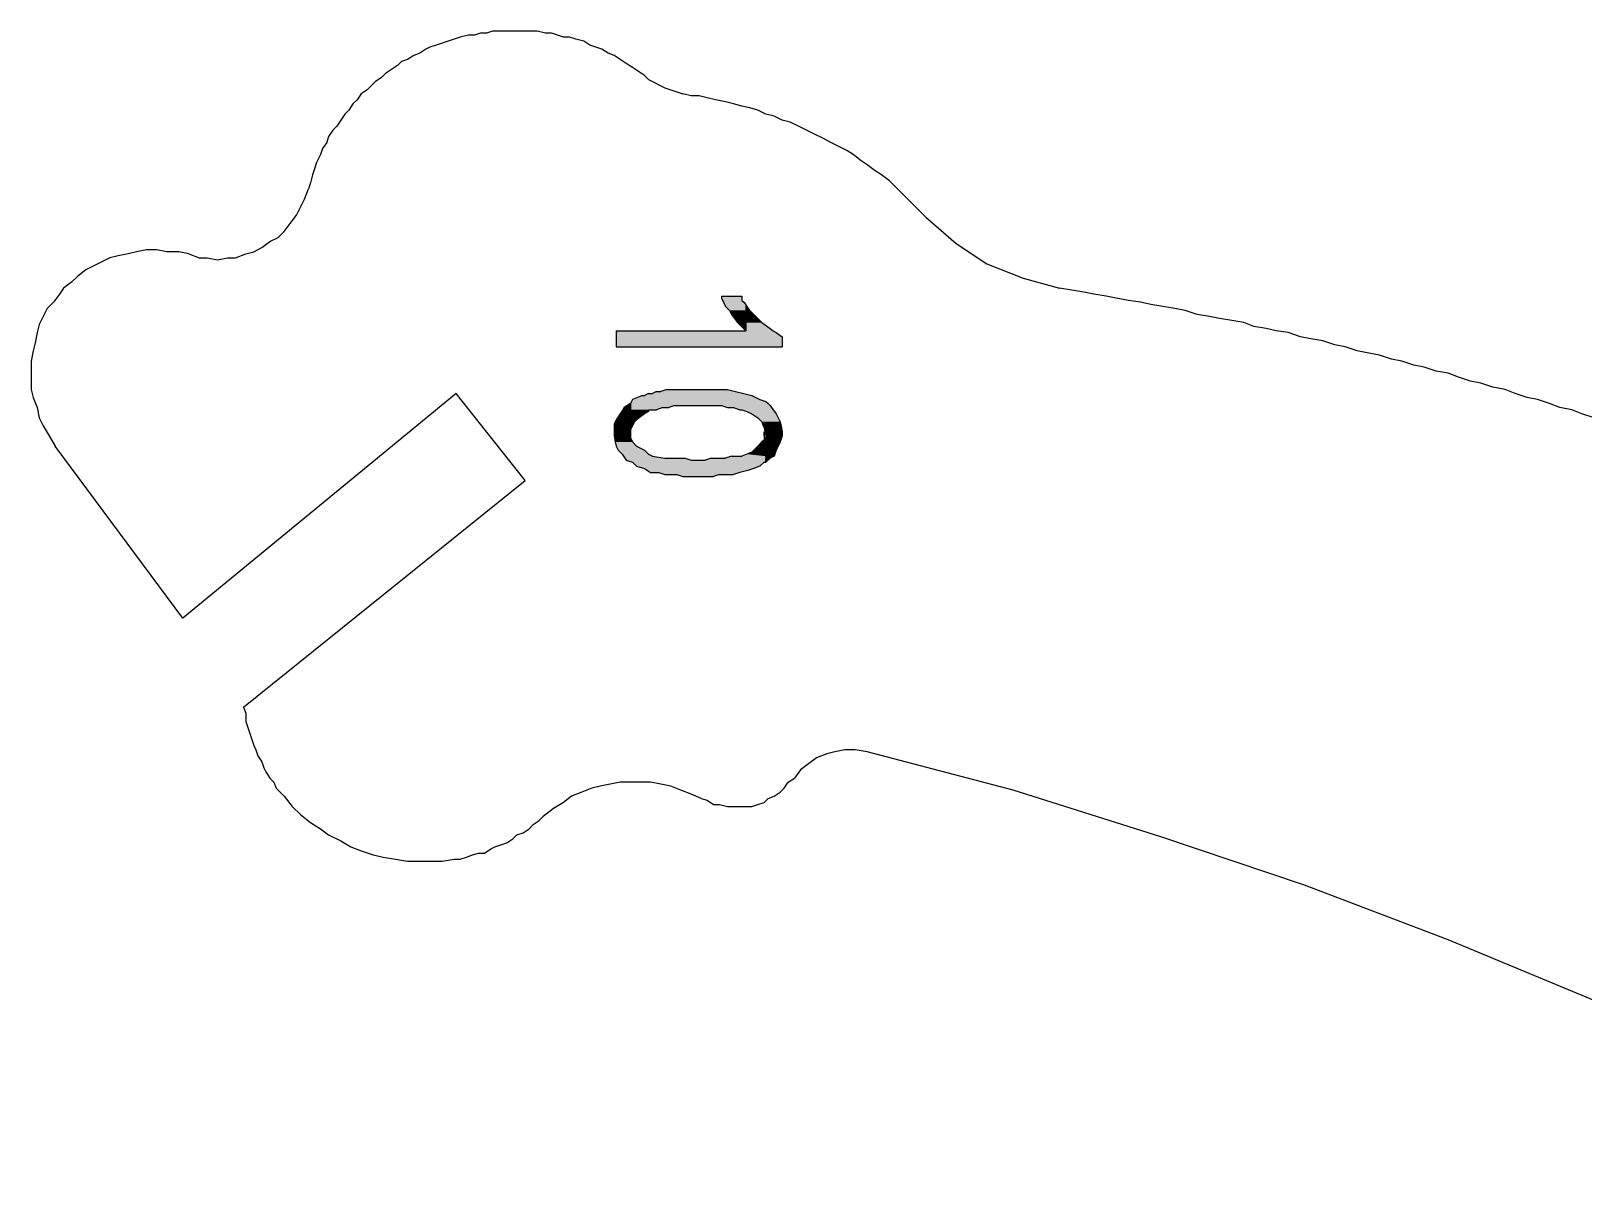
# Model space of a CAD drawing. Extents: x -1063 to 1100, y -467 to 441.
# Drawn here: x -996.5 to -868.7, y -211.7 to -116.7 of the extents above; entities that cross this region are included whole.
import ezdxf

# ---------------------------------------------------------------- set-up
doc = ezdxf.new("R2010")
doc.units = 0
doc.layers.add('H', color=7, linetype='CONTINUOUS')
doc.layers.add('P', color=250, linetype='CONTINUOUS')

# ---------------------------------------------------------------- blocks, each defined once
blk = doc.blocks.new('*U272')
at = {"layer": 'H', "color": 0, "linetype": 'CONTINUOUS'}
for p, q in [((-939.68, -138.57), (-938.02, -138.57)), ((-939.68, -138.57), (-939.68, -138.74)), ((-939.68, -138.74), (-939.6, -138.91)), ((-939.6, -138.91), (-939.52, -139.07)), ((-939.52, -139.07), (-939.43, -139.24)), ((-939.43, -139.24), (-939.35, -139.41)), ((-938.02, -138.57), (-938.02, -138.74)), ((-938.02, -138.74), (-938.02, -138.91)), ((-938.02, -138.91), (-937.85, -139.07)), ((-937.85, -139.07), (-937.68, -139.24)), ((-937.68, -139.24), (-937.68, -139.41)), ((-939.35, -139.41), (-939.02, -139.74)), ((-939.02, -139.74), (-938.85, -140.07)), ((-938.85, -140.07), (-938.35, -140.74)), ((-937.68, -139.41), (-937.68, -139.74)), ((-937.68, -139.74), (-937.68, -140.07)), ((-937.68, -140.07), (-937.68, -140.74)), ((-937.68, -141.41), (-938.35, -140.74)), ((-937.68, -140.74), (-937.68, -141.41))]:
    blk.add_line(p, q, dxfattribs=at)
for points in [[(-939.68, -138.57), (-939.68, -138.57), (-938.02, -138.57)], [(-939.68, -138.57), (-939.68, -138.74), (-938.02, -138.74)], [(-939.68, -138.74), (-939.6, -138.91), (-938.02, -138.91)], [(-939.6, -138.91), (-939.52, -139.07), (-937.85, -139.07)], [(-939.52, -139.07), (-939.43, -139.24), (-937.68, -139.24)], [(-939.43, -139.24), (-939.35, -139.41), (-937.68, -139.41)], [(-939.35, -139.41), (-939.02, -139.74), (-937.68, -139.74)], [(-939.02, -139.74), (-938.85, -140.07), (-937.68, -140.07)], [(-938.85, -140.07), (-938.35, -140.74), (-937.68, -140.74)]]:
    blk.add_solid(points, dxfattribs=at)
at = {"layer": 'H', "color": 0, "linetype": 'CONTINUOUS', "extrusion": (0, 0, -1)}
for points in [[(939.68, -138.57), (938.02, -138.57), (938.02, -138.74)], [(939.68, -138.74), (938.02, -138.74), (938.02, -138.91)], [(939.6, -138.91), (938.02, -138.91), (937.85, -139.07)], [(939.52, -139.07), (937.85, -139.07), (937.68, -139.24)], [(939.43, -139.24), (937.68, -139.24), (937.68, -139.41)], [(939.35, -139.41), (937.68, -139.41), (937.68, -139.74)], [(939.02, -139.74), (937.68, -139.74), (937.68, -140.07)], [(938.85, -140.07), (937.68, -140.07), (937.68, -140.74)], [(938.35, -140.74), (937.68, -140.74), (937.68, -141.41)]]:
    blk.add_solid(points, dxfattribs=at)
blk = doc.blocks.new('*U273')
at = {"layer": 'H', "color": 0, "linetype": 'CONTINUOUS'}
for p, q in [((-937.68, -139.24), (-937.68, -139.74)), ((-937.35, -139.74), (-937.68, -139.24)), ((-937.68, -139.74), (-937.68, -140.07)), ((-937.68, -140.07), (-937.68, -140.74)), ((-937.35, -139.74), (-937.02, -140.07)), ((-937.02, -140.07), (-936.35, -140.74)), ((-948.35, -141.41), (-937.68, -141.41)), ((-948.35, -141.41), (-948.35, -141.57)), ((-948.35, -141.57), (-948.35, -141.91)), ((-937.68, -140.74), (-937.68, -141.24)), ((-937.68, -141.24), (-937.68, -141.41)), ((-936.35, -140.74), (-935.68, -141.24)), ((-935.68, -141.24), (-935.43, -141.41)), ((-935.43, -141.41), (-935.18, -141.57)), ((-935.18, -141.57), (-934.68, -141.91)), ((-948.35, -141.91), (-948.35, -142.74)), ((-948.35, -142.74), (-934.68, -142.74)), ((-934.68, -141.91), (-934.68, -142.74))]:
    blk.add_line(p, q, dxfattribs=at)
for points in [[(-937.68, -139.24), (-937.68, -139.74), (-937.35, -139.74)], [(-937.68, -139.74), (-937.68, -140.07), (-937.02, -140.07)], [(-937.68, -140.07), (-937.68, -140.74), (-936.35, -140.74)], [(-948.35, -141.41), (-948.35, -141.41), (-937.68, -141.41)], [(-948.35, -141.41), (-948.35, -141.57), (-935.18, -141.57)], [(-948.35, -141.57), (-948.35, -141.91), (-934.68, -141.91)], [(-937.68, -140.74), (-937.68, -141.24), (-935.68, -141.24)], [(-937.68, -141.24), (-937.68, -141.41), (-935.43, -141.41)], [(-948.35, -141.91), (-948.35, -142.74), (-934.68, -142.74)], [(-948.35, -142.74), (-948.35, -142.74), (-934.68, -142.74)]]:
    blk.add_solid(points, dxfattribs=at)
at = {"layer": 'H', "color": 0, "linetype": 'CONTINUOUS', "extrusion": (0, 0, -1)}
for points in [[(937.68, -139.74), (937.35, -139.74), (937.02, -140.07)], [(937.68, -140.07), (937.02, -140.07), (936.35, -140.74)], [(948.35, -141.41), (935.43, -141.41), (935.18, -141.57)], [(948.35, -141.57), (935.18, -141.57), (934.68, -141.91)], [(937.68, -140.74), (936.35, -140.74), (935.68, -141.24)], [(937.68, -141.24), (935.68, -141.24), (935.43, -141.41)], [(948.35, -141.91), (934.68, -141.91), (934.68, -142.74)]]:
    blk.add_solid(points, dxfattribs=at)
blk = doc.blocks.new('*U274')
at = {"layer": 'H', "color": 0, "linetype": 'CONTINUOUS'}
for p, q in [((-948.02, -148.24), (-948.13, -148.41)), ((-947.8, -147.91), (-948.02, -148.24)), ((-947.68, -147.74), (-947.8, -147.91)), ((-947.18, -147.41), (-947.68, -147.74)), ((-947.18, -147.74), (-947.18, -147.41)), ((-947.18, -147.74), (-947.18, -147.91)), ((-947.18, -147.91), (-947.18, -148.24)), ((-947.18, -148.24), (-947.18, -148.41)), ((-948.35, -148.74), (-948.52, -149.07)), ((-948.52, -149.07), (-948.52, -149.57)), ((-948.13, -148.41), (-948.35, -148.74)), ((-947.18, -148.41), (-947.18, -148.74)), ((-947.18, -148.74), (-947.18, -149.07)), ((-947.18, -149.07), (-947.18, -149.57)), ((-948.52, -149.57), (-948.52, -149.74)), ((-948.52, -149.74), (-948.52, -150.07)), ((-948.52, -150.07), (-948.48, -150.24)), ((-948.48, -150.24), (-948.45, -150.41)), ((-948.45, -150.41), (-948.42, -150.57)), ((-948.42, -150.57), (-948.35, -150.91)), ((-947.18, -149.57), (-947.18, -149.74)), ((-947.18, -149.74), (-947.18, -150.07)), ((-947.18, -150.07), (-947.18, -150.24)), ((-947.18, -150.24), (-947.1, -150.41)), ((-947.1, -150.41), (-947.02, -150.57)), ((-947.02, -150.57), (-946.68, -150.91)), ((-936.35, -150.57), (-936.68, -150.91)), ((-936.18, -150.41), (-936.35, -150.57)), ((-936.18, -149.74), (-936.18, -150.07)), ((-936.16, -150.07), (-936.18, -149.74)), ((-936.18, -150.07), (-936.18, -150.24)), ((-936.18, -150.24), (-936.18, -150.41)), ((-936.16, -150.07), (-936.15, -150.24)), ((-936.15, -150.24), (-936.14, -150.41)), ((-936.14, -150.41), (-936.13, -150.57)), ((-936.13, -150.57), (-936.11, -150.91)), ((-948.35, -150.91), (-948.18, -151.24)), ((-948.18, -151.24), (-948.02, -151.41)), ((-948.02, -151.41), (-947.85, -151.57)), ((-947.85, -151.57), (-947.74, -151.74)), ((-947.74, -151.74), (-947.63, -151.91)), ((-947.63, -151.91), (-947.52, -152.07)), ((-947.52, -152.07), (-947.02, -152.24)), ((-946.68, -150.91), (-946.02, -151.24)), ((-946.02, -151.24), (-945.85, -151.41)), ((-945.85, -151.41), (-945.68, -151.57)), ((-945.68, -151.57), (-945.35, -151.74)), ((-945.35, -151.74), (-944.35, -151.91)), ((-944.35, -151.91), (-943.52, -151.91)), ((-943.52, -151.91), (-942.68, -151.91)), ((-942.68, -151.91), (-942.18, -152.07)), ((-942.18, -152.07), (-941.68, -152.07)), ((-941.68, -152.07), (-941.02, -152.07)), ((-940.52, -151.91), (-941.02, -152.07)), ((-940.52, -151.91), (-940.02, -151.91)), ((-940.02, -151.91), (-939.35, -151.91)), ((-938.85, -151.74), (-939.35, -151.91)), ((-938.85, -151.74), (-938.52, -151.74)), ((-938.52, -151.74), (-938.18, -151.74)), ((-938.18, -151.74), (-938.02, -151.74)), ((-937.6, -151.57), (-938.02, -151.74)), ((-937.18, -151.41), (-937.6, -151.57)), ((-937.02, -151.24), (-937.18, -151.41)), ((-936.68, -150.91), (-937.02, -151.24)), ((-936.11, -150.91), (-936.08, -151.24)), ((-936.08, -151.24), (-936.07, -151.41)), ((-936.07, -151.41), (-936.06, -151.57)), ((-936.06, -151.57), (-936.05, -151.74)), ((-936.05, -151.74), (-936.04, -151.91)), ((-936.04, -151.91), (-936.03, -152.07)), ((-936.03, -152.07), (-936.02, -152.24)), ((-947.02, -152.24), (-946.68, -152.57)), ((-946.68, -152.57), (-946.02, -152.74)), ((-946.02, -152.74), (-945.77, -152.91)), ((-945.77, -152.91), (-945.52, -153.07)), ((-945.52, -153.07), (-944.85, -153.07)), ((-944.85, -153.07), (-944.35, -153.24)), ((-944.35, -153.24), (-943.85, -153.24)), ((-943.85, -153.24), (-943.35, -153.24)), ((-943.35, -153.24), (-942.85, -153.41)), ((-939.85, -153.24), (-940.35, -153.41)), ((-939.85, -153.24), (-939.18, -153.24)), ((-939.18, -153.24), (-938.68, -153.24)), ((-938.18, -153.07), (-938.68, -153.24)), ((-937.52, -152.91), (-938.18, -153.07)), ((-937.02, -152.74), (-937.52, -152.91)), ((-936.52, -152.57), (-937.02, -152.74)), ((-936.18, -152.24), (-936.52, -152.57)), ((-936.18, -152.24), (-936.02, -152.24)), ((-942.85, -153.41), (-942.18, -153.41)), ((-942.18, -153.41), (-941.68, -153.41)), ((-941.68, -153.41), (-941.02, -153.41)), ((-941.02, -153.41), (-940.35, -153.41))]:
    blk.add_line(p, q, dxfattribs=at)
for points in [[(-948.02, -148.24), (-948.13, -148.41), (-947.18, -148.41)], [(-947.8, -147.91), (-948.02, -148.24), (-947.18, -148.24)], [(-947.68, -147.74), (-947.8, -147.91), (-947.18, -147.91)], [(-947.18, -147.41), (-947.68, -147.74), (-947.18, -147.74)], [(-948.35, -148.74), (-948.52, -149.07), (-947.18, -149.07)], [(-948.52, -149.07), (-948.52, -149.57), (-947.18, -149.57)], [(-948.13, -148.41), (-948.35, -148.74), (-947.18, -148.74)], [(-948.52, -149.57), (-948.52, -149.74), (-947.18, -149.74)], [(-948.52, -149.74), (-948.52, -150.07), (-947.18, -150.07)], [(-948.52, -150.07), (-948.48, -150.24), (-947.18, -150.24)], [(-948.48, -150.24), (-948.45, -150.41), (-947.1, -150.41)], [(-948.45, -150.41), (-948.42, -150.57), (-947.02, -150.57)], [(-948.42, -150.57), (-948.35, -150.91), (-946.68, -150.91)], [(-936.35, -150.57), (-936.68, -150.91), (-936.11, -150.91)], [(-936.18, -150.41), (-936.35, -150.57), (-936.13, -150.57)], [(-936.18, -149.74), (-936.18, -150.07), (-936.16, -150.07)], [(-936.18, -150.07), (-936.18, -150.24), (-936.15, -150.24)], [(-936.18, -150.24), (-936.18, -150.41), (-936.14, -150.41)], [(-948.35, -150.91), (-948.18, -151.24), (-946.02, -151.24)], [(-948.18, -151.24), (-948.02, -151.41), (-945.85, -151.41)], [(-948.02, -151.41), (-947.85, -151.57), (-945.68, -151.57)], [(-947.85, -151.57), (-947.74, -151.74), (-945.35, -151.74)], [(-947.74, -151.74), (-947.63, -151.91), (-944.35, -151.91)], [(-947.63, -151.91), (-947.52, -152.07), (-942.18, -152.07)], [(-947.52, -152.07), (-947.02, -152.24), (-936.02, -152.24)], [(-944.35, -151.91), (-944.35, -151.91), (-943.52, -151.91)], [(-943.52, -151.91), (-943.52, -151.91), (-942.68, -151.91)], [(-942.18, -152.07), (-942.18, -152.07), (-941.68, -152.07)], [(-941.68, -152.07), (-941.68, -152.07), (-941.02, -152.07)], [(-940.52, -151.91), (-941.02, -152.07), (-936.03, -152.07)], [(-940.52, -151.91), (-940.52, -151.91), (-940.02, -151.91)], [(-940.02, -151.91), (-940.02, -151.91), (-939.35, -151.91)], [(-938.85, -151.74), (-939.35, -151.91), (-936.04, -151.91)], [(-938.85, -151.74), (-938.85, -151.74), (-938.52, -151.74)], [(-938.52, -151.74), (-938.52, -151.74), (-938.18, -151.74)], [(-938.18, -151.74), (-938.18, -151.74), (-938.02, -151.74)], [(-937.6, -151.57), (-938.02, -151.74), (-936.05, -151.74)], [(-937.18, -151.41), (-937.6, -151.57), (-936.06, -151.57)], [(-937.02, -151.24), (-937.18, -151.41), (-936.07, -151.41)], [(-936.68, -150.91), (-937.02, -151.24), (-936.08, -151.24)], [(-947.02, -152.24), (-946.68, -152.57), (-936.52, -152.57)], [(-946.68, -152.57), (-946.02, -152.74), (-937.02, -152.74)], [(-946.02, -152.74), (-945.77, -152.91), (-937.52, -152.91)], [(-945.77, -152.91), (-945.52, -153.07), (-938.18, -153.07)], [(-945.52, -153.07), (-945.52, -153.07), (-944.85, -153.07)], [(-944.85, -153.07), (-944.35, -153.24), (-938.68, -153.24)], [(-944.35, -153.24), (-944.35, -153.24), (-943.85, -153.24)], [(-943.85, -153.24), (-943.85, -153.24), (-943.35, -153.24)], [(-943.35, -153.24), (-942.85, -153.41), (-940.35, -153.41)], [(-939.85, -153.24), (-939.85, -153.24), (-939.18, -153.24)], [(-939.18, -153.24), (-939.18, -153.24), (-938.68, -153.24)], [(-936.18, -152.24), (-936.18, -152.24), (-936.02, -152.24)], [(-942.85, -153.41), (-942.85, -153.41), (-942.18, -153.41)], [(-942.18, -153.41), (-942.18, -153.41), (-941.68, -153.41)], [(-941.68, -153.41), (-941.68, -153.41), (-941.02, -153.41)], [(-941.02, -153.41), (-941.02, -153.41), (-940.35, -153.41)]]:
    blk.add_solid(points, dxfattribs=at)
at = {"layer": 'H', "color": 0, "linetype": 'CONTINUOUS', "extrusion": (0, 0, -1)}
for points in [[(948.02, -148.24), (947.18, -148.24), (947.18, -148.41)], [(947.8, -147.91), (947.18, -147.91), (947.18, -148.24)], [(947.68, -147.74), (947.18, -147.74), (947.18, -147.91)], [(948.52, -149.07), (947.18, -149.07), (947.18, -149.57)], [(948.35, -148.74), (947.18, -148.74), (947.18, -149.07)], [(948.13, -148.41), (947.18, -148.41), (947.18, -148.74)], [(948.52, -149.57), (947.18, -149.57), (947.18, -149.74)], [(948.52, -149.74), (947.18, -149.74), (947.18, -150.07)], [(948.52, -150.07), (947.18, -150.07), (947.18, -150.24)], [(948.48, -150.24), (947.18, -150.24), (947.1, -150.41)], [(948.45, -150.41), (947.1, -150.41), (947.02, -150.57)], [(948.42, -150.57), (947.02, -150.57), (946.68, -150.91)], [(936.35, -150.57), (936.13, -150.57), (936.11, -150.91)], [(936.18, -150.07), (936.16, -150.07), (936.15, -150.24)], [(936.18, -150.24), (936.15, -150.24), (936.14, -150.41)], [(936.18, -150.41), (936.14, -150.41), (936.13, -150.57)], [(948.35, -150.91), (946.68, -150.91), (946.02, -151.24)], [(948.18, -151.24), (946.02, -151.24), (945.85, -151.41)], [(948.02, -151.41), (945.85, -151.41), (945.68, -151.57)], [(947.85, -151.57), (945.68, -151.57), (945.35, -151.74)], [(947.74, -151.74), (945.35, -151.74), (944.35, -151.91)], [(947.63, -151.91), (942.68, -151.91), (942.18, -152.07)], [(947.52, -152.07), (936.03, -152.07), (936.02, -152.24)], [(940.52, -151.91), (936.04, -151.91), (936.03, -152.07)], [(938.85, -151.74), (936.05, -151.74), (936.04, -151.91)], [(937.6, -151.57), (936.06, -151.57), (936.05, -151.74)], [(937.18, -151.41), (936.07, -151.41), (936.06, -151.57)], [(937.02, -151.24), (936.08, -151.24), (936.07, -151.41)], [(936.68, -150.91), (936.11, -150.91), (936.08, -151.24)], [(947.02, -152.24), (936.18, -152.24), (936.52, -152.57)], [(946.68, -152.57), (936.52, -152.57), (937.02, -152.74)], [(946.02, -152.74), (937.02, -152.74), (937.52, -152.91)], [(945.77, -152.91), (937.52, -152.91), (938.18, -153.07)], [(944.85, -153.07), (938.18, -153.07), (938.68, -153.24)], [(943.35, -153.24), (939.85, -153.24), (940.35, -153.41)]]:
    blk.add_solid(points, dxfattribs=at)
blk = doc.blocks.new('*U275')
at = {"layer": 'H', "color": 0, "linetype": 'CONTINUOUS'}
for p, q in [((-946.18, -146.74), (-947.02, -147.07)), ((-946.18, -146.74), (-946.02, -146.74)), ((-945.68, -146.57), (-946.02, -146.74)), ((-945.68, -146.57), (-945.35, -146.57)), ((-945.02, -146.41), (-945.35, -146.57)), ((-945.02, -146.41), (-944.68, -146.41)), ((-944.18, -146.24), (-944.68, -146.41)), ((-944.18, -146.24), (-943.68, -146.24)), ((-943.68, -146.24), (-943.18, -146.24)), ((-943.18, -146.24), (-942.85, -146.24)), ((-942.85, -146.24), (-942.35, -146.24)), ((-942.35, -146.24), (-942.02, -146.24)), ((-942.02, -146.24), (-941.35, -146.24)), ((-941.35, -146.24), (-940.68, -146.24)), ((-940.68, -146.24), (-939.85, -146.24)), ((-939.85, -146.24), (-939.18, -146.24)), ((-939.18, -146.24), (-938.52, -146.41)), ((-938.52, -146.41), (-937.85, -146.57)), ((-937.85, -146.57), (-937.18, -146.74)), ((-937.18, -146.74), (-936.52, -147.07)), ((-947.1, -147.24), (-947.18, -147.41)), ((-947.18, -147.41), (-947.18, -147.57)), ((-947.18, -147.57), (-947.18, -147.74)), ((-947.18, -147.74), (-947.18, -147.91)), ((-947.18, -147.91), (-947.18, -148.07)), ((-947.18, -148.07), (-947.18, -148.24)), ((-947.18, -148.24), (-947.18, -148.57)), ((-947.02, -147.07), (-947.1, -147.24)), ((-946.02, -148.24), (-946.46, -148.57)), ((-945.68, -148.07), (-946.02, -148.24)), ((-945.68, -147.91), (-945.35, -147.91)), ((-945.68, -147.91), (-945.68, -148.07)), ((-945.35, -147.91), (-945.02, -147.91)), ((-944.52, -147.74), (-945.02, -147.91)), ((-944.52, -147.74), (-944.02, -147.74)), ((-943.52, -147.57), (-944.02, -147.74)), ((-943.52, -147.57), (-942.85, -147.57)), ((-942.85, -147.57), (-942.35, -147.57)), ((-942.35, -147.57), (-941.85, -147.57)), ((-941.85, -147.57), (-941.52, -147.57)), ((-941.52, -147.57), (-941.18, -147.57)), ((-941.18, -147.57), (-940.85, -147.57)), ((-940.85, -147.57), (-940.18, -147.57)), ((-940.18, -147.57), (-939.68, -147.57)), ((-939.68, -147.57), (-939.18, -147.74)), ((-939.18, -147.74), (-938.68, -147.74)), ((-938.68, -147.74), (-938.18, -147.91)), ((-938.18, -147.91), (-938.02, -147.91)), ((-938.02, -147.91), (-937.6, -148.07)), ((-937.6, -148.07), (-937.18, -148.24)), ((-937.18, -148.24), (-936.68, -148.57)), ((-936.52, -147.07), (-936.02, -147.24)), ((-936.02, -147.24), (-935.85, -147.41)), ((-935.85, -147.41), (-935.68, -147.57)), ((-935.68, -147.57), (-935.56, -147.74)), ((-935.56, -147.74), (-935.43, -147.91)), ((-935.43, -147.91), (-935.31, -148.07)), ((-935.31, -148.07), (-935.18, -148.24)), ((-935.18, -148.24), (-935.02, -148.57)), ((-947.18, -148.57), (-947.18, -148.74)), ((-947.18, -148.74), (-947.18, -148.91)), ((-947.18, -148.91), (-947.18, -149.24)), ((-947.18, -149.24), (-947.18, -149.41)), ((-947.1, -149.41), (-947.18, -149.57)), ((-947.18, -149.57), (-947.18, -149.41)), ((-947.02, -149.24), (-947.1, -149.41)), ((-946.85, -148.91), (-947.02, -149.24)), ((-946.68, -148.74), (-946.85, -148.91)), ((-946.46, -148.57), (-946.68, -148.74)), ((-936.68, -148.57), (-936.52, -148.74)), ((-936.52, -148.74), (-936.35, -148.91)), ((-936.35, -148.91), (-936.24, -149.24)), ((-936.24, -149.24), (-936.18, -149.41)), ((-936.18, -149.41), (-936.14, -149.57)), ((-935.02, -148.57), (-934.93, -148.74)), ((-934.93, -148.74), (-934.85, -148.91)), ((-934.85, -148.91), (-934.78, -149.24)), ((-934.78, -149.24), (-934.75, -149.41)), ((-934.75, -149.41), (-934.72, -149.57)), ((-947.18, -149.57), (-947.18, -149.74)), ((-947.18, -149.74), (-947.18, -149.57)), ((-936.14, -149.57), (-936.1, -149.74)), ((-936.1, -149.74), (-936.02, -150.07)), ((-936.02, -150.07), (-936.02, -150.57)), ((-936.02, -150.57), (-936.02, -150.74)), ((-936.02, -150.74), (-936.02, -150.91)), ((-934.93, -150.74), (-935.02, -150.91)), ((-934.85, -150.57), (-934.93, -150.74)), ((-934.68, -150.07), (-934.85, -150.57)), ((-934.72, -149.57), (-934.68, -149.74)), ((-934.68, -149.74), (-934.68, -150.07)), ((-936.02, -150.91), (-936.02, -151.24)), ((-936.02, -151.24), (-936.02, -151.41)), ((-936.02, -151.41), (-936.02, -151.74)), ((-936.02, -151.74), (-936.02, -151.91)), ((-935.68, -151.91), (-936.02, -152.24)), ((-936.02, -152.24), (-936.02, -151.91)), ((-935.35, -151.74), (-935.68, -151.91)), ((-935.24, -151.41), (-935.35, -151.74)), ((-935.18, -151.24), (-935.24, -151.41)), ((-935.02, -150.91), (-935.18, -151.24))]:
    blk.add_line(p, q, dxfattribs=at)
for points in [[(-946.18, -146.74), (-947.02, -147.07), (-936.52, -147.07)], [(-946.18, -146.74), (-946.18, -146.74), (-946.02, -146.74)], [(-945.68, -146.57), (-946.02, -146.74), (-937.18, -146.74)], [(-945.68, -146.57), (-945.68, -146.57), (-945.35, -146.57)], [(-945.02, -146.41), (-945.35, -146.57), (-937.85, -146.57)], [(-945.02, -146.41), (-945.02, -146.41), (-944.68, -146.41)], [(-944.18, -146.24), (-944.68, -146.41), (-938.52, -146.41)], [(-944.18, -146.24), (-944.18, -146.24), (-943.68, -146.24)], [(-943.68, -146.24), (-943.68, -146.24), (-943.18, -146.24)], [(-943.18, -146.24), (-943.18, -146.24), (-942.85, -146.24)], [(-942.85, -146.24), (-942.85, -146.24), (-942.35, -146.24)], [(-942.35, -146.24), (-942.35, -146.24), (-942.02, -146.24)], [(-942.02, -146.24), (-942.02, -146.24), (-941.35, -146.24)], [(-941.35, -146.24), (-941.35, -146.24), (-940.68, -146.24)], [(-940.68, -146.24), (-940.68, -146.24), (-939.85, -146.24)], [(-939.85, -146.24), (-939.85, -146.24), (-939.18, -146.24)], [(-947.1, -147.24), (-947.18, -147.41), (-935.85, -147.41)], [(-947.18, -147.41), (-947.18, -147.57), (-935.68, -147.57)], [(-947.18, -147.57), (-947.18, -147.74), (-944.02, -147.74)], [(-947.18, -147.74), (-947.18, -147.91), (-945.02, -147.91)], [(-947.18, -147.91), (-947.18, -148.07), (-945.68, -148.07)], [(-947.18, -148.07), (-947.18, -148.24), (-946.02, -148.24)], [(-947.18, -148.24), (-947.18, -148.57), (-946.46, -148.57)], [(-947.02, -147.07), (-947.1, -147.24), (-936.02, -147.24)], [(-945.68, -147.91), (-945.68, -147.91), (-945.35, -147.91)], [(-945.35, -147.91), (-945.35, -147.91), (-945.02, -147.91)], [(-944.52, -147.74), (-944.52, -147.74), (-944.02, -147.74)], [(-943.52, -147.57), (-943.52, -147.57), (-942.85, -147.57)], [(-942.85, -147.57), (-942.85, -147.57), (-942.35, -147.57)], [(-942.35, -147.57), (-942.35, -147.57), (-941.85, -147.57)], [(-941.85, -147.57), (-941.85, -147.57), (-941.52, -147.57)], [(-941.52, -147.57), (-941.52, -147.57), (-941.18, -147.57)], [(-941.18, -147.57), (-941.18, -147.57), (-940.85, -147.57)], [(-940.85, -147.57), (-940.85, -147.57), (-940.18, -147.57)], [(-940.18, -147.57), (-940.18, -147.57), (-939.68, -147.57)], [(-939.68, -147.57), (-939.18, -147.74), (-935.56, -147.74)], [(-939.18, -147.74), (-939.18, -147.74), (-938.68, -147.74)], [(-938.68, -147.74), (-938.18, -147.91), (-935.43, -147.91)], [(-938.18, -147.91), (-938.18, -147.91), (-938.02, -147.91)], [(-938.02, -147.91), (-937.6, -148.07), (-935.31, -148.07)], [(-937.6, -148.07), (-937.18, -148.24), (-935.18, -148.24)], [(-937.18, -148.24), (-936.68, -148.57), (-935.02, -148.57)], [(-947.18, -148.57), (-947.18, -148.74), (-946.68, -148.74)], [(-947.18, -148.74), (-947.18, -148.91), (-946.85, -148.91)], [(-947.18, -148.91), (-947.18, -149.24), (-947.02, -149.24)], [(-947.18, -149.24), (-947.18, -149.41), (-947.1, -149.41)], [(-936.68, -148.57), (-936.52, -148.74), (-934.93, -148.74)], [(-936.52, -148.74), (-936.35, -148.91), (-934.85, -148.91)], [(-936.35, -148.91), (-936.24, -149.24), (-934.78, -149.24)], [(-936.24, -149.24), (-936.18, -149.41), (-934.75, -149.41)], [(-936.18, -149.41), (-936.14, -149.57), (-934.72, -149.57)], [(-947.18, -149.57), (-947.18, -149.74), (-947.18, -149.74)], [(-936.14, -149.57), (-936.1, -149.74), (-934.68, -149.74)], [(-936.1, -149.74), (-936.02, -150.07), (-934.68, -150.07)], [(-936.02, -150.07), (-936.02, -150.57), (-934.85, -150.57)], [(-936.02, -150.57), (-936.02, -150.74), (-934.93, -150.74)], [(-936.02, -150.74), (-936.02, -150.91), (-935.02, -150.91)], [(-936.02, -150.91), (-936.02, -151.24), (-935.18, -151.24)], [(-936.02, -151.24), (-936.02, -151.41), (-935.24, -151.41)], [(-936.02, -151.41), (-936.02, -151.74), (-935.35, -151.74)], [(-936.02, -151.74), (-936.02, -151.91), (-935.68, -151.91)]]:
    blk.add_solid(points, dxfattribs=at)
at = {"layer": 'H', "color": 0, "linetype": 'CONTINUOUS', "extrusion": (0, 0, -1)}
for points in [[(946.18, -146.74), (937.18, -146.74), (936.52, -147.07)], [(945.68, -146.57), (937.85, -146.57), (937.18, -146.74)], [(945.02, -146.41), (938.52, -146.41), (937.85, -146.57)], [(944.18, -146.24), (939.18, -146.24), (938.52, -146.41)], [(947.18, -147.41), (935.85, -147.41), (935.68, -147.57)], [(947.18, -147.57), (943.52, -147.57), (944.02, -147.74)], [(947.18, -147.74), (944.52, -147.74), (945.02, -147.91)], [(947.18, -147.91), (945.68, -147.91), (945.68, -148.07)], [(947.18, -148.07), (945.68, -148.07), (946.02, -148.24)], [(947.18, -148.24), (946.02, -148.24), (946.46, -148.57)], [(947.1, -147.24), (936.02, -147.24), (935.85, -147.41)], [(947.02, -147.07), (936.52, -147.07), (936.02, -147.24)], [(939.68, -147.57), (935.68, -147.57), (935.56, -147.74)], [(938.68, -147.74), (935.56, -147.74), (935.43, -147.91)], [(938.02, -147.91), (935.43, -147.91), (935.31, -148.07)], [(937.6, -148.07), (935.31, -148.07), (935.18, -148.24)], [(937.18, -148.24), (935.18, -148.24), (935.02, -148.57)], [(947.18, -148.57), (946.46, -148.57), (946.68, -148.74)], [(947.18, -148.74), (946.68, -148.74), (946.85, -148.91)], [(947.18, -148.91), (946.85, -148.91), (947.02, -149.24)], [(947.18, -149.24), (947.02, -149.24), (947.1, -149.41)], [(947.18, -149.41), (947.1, -149.41), (947.18, -149.57)], [(936.68, -148.57), (935.02, -148.57), (934.93, -148.74)], [(936.52, -148.74), (934.93, -148.74), (934.85, -148.91)], [(936.35, -148.91), (934.85, -148.91), (934.78, -149.24)], [(936.24, -149.24), (934.78, -149.24), (934.75, -149.41)], [(936.18, -149.41), (934.75, -149.41), (934.72, -149.57)], [(936.14, -149.57), (934.72, -149.57), (934.68, -149.74)], [(936.1, -149.74), (934.68, -149.74), (934.68, -150.07)], [(936.02, -150.07), (934.68, -150.07), (934.85, -150.57)], [(936.02, -150.57), (934.85, -150.57), (934.93, -150.74)], [(936.02, -150.74), (934.93, -150.74), (935.02, -150.91)], [(936.02, -150.91), (935.02, -150.91), (935.18, -151.24)], [(936.02, -151.24), (935.18, -151.24), (935.24, -151.41)], [(936.02, -151.41), (935.24, -151.41), (935.35, -151.74)], [(936.02, -151.74), (935.35, -151.74), (935.68, -151.91)], [(936.02, -151.91), (935.68, -151.91), (936.02, -152.24)]]:
    blk.add_solid(points, dxfattribs=at)

msp = doc.modelspace()

# ---------------------------------------------------------------- linework, layer by layer
at = {"layer": 'P', "color": 0, "linetype": 'CONTINUOUS'}
for points in [[(-945.68, -120.74), (-946.02, -120.41), (-946.52, -120.07), (-947.02, -119.74), (-947.52, -119.41), (-948.02, -119.07), (-948.52, -118.74), (-949.02, -118.57), (-949.52, -118.24), (-950.02, -118.07), (-950.52, -117.91), (-951.02, -117.57), (-951.68, -117.41), (-952.18, -117.24), (-952.68, -117.24), (-953.18, -117.07), (-953.68, -116.91), (-954.18, -116.91), (-954.85, -116.74), (-955.35, -116.74), (-955.85, -116.74), (-956.35, -116.74), (-956.85, -116.74), (-957.52, -116.74), (-958.02, -116.74), (-958.52, -116.74), (-959.02, -116.91), (-959.52, -116.91), (-960.02, -117.07), (-960.52, -117.07), (-961.18, -117.24), (-961.68, -117.41), (-962.18, -117.57), (-962.68, -117.74), (-963.18, -117.91), (-963.68, -118.07), (-964.02, -118.24), (-964.52, -118.57), (-965.02, -118.74), (-965.52, -119.07), (-966.02, -119.24), (-966.35, -119.57), (-966.85, -119.91), (-967.35, -120.24), (-967.68, -120.57), (-968.18, -120.91), (-968.52, -121.24), (-968.85, -121.57), (-969.35, -121.91), (-969.68, -122.41), (-970.02, -122.74), (-970.35, -123.24), (-970.68, -123.57), (-971.02, -124.07), (-971.35, -124.57), (-971.68, -124.91), (-972.02, -125.41), (-972.18, -125.91), (-972.52, -126.41), (-972.68, -126.91), (-973.02, -127.57), (-973.18, -128.07), (-973.35, -128.57), (-973.52, -129.24), (-973.68, -129.74)], [(-945.68, -120.74), (-944.35, -121.41), (-942.85, -121.91)], [(-922.85, -132.07), (-923.35, -131.57), (-923.85, -131.07), (-924.35, -130.57), (-924.85, -130.07), (-925.35, -129.57), (-925.85, -129.07), (-926.52, -128.57), (-927.02, -128.24), (-927.68, -127.74), (-928.18, -127.41), (-928.85, -126.91), (-929.35, -126.57), (-930.02, -126.24), (-930.68, -125.91), (-931.35, -125.57), (-932.02, -125.24), (-932.68, -124.91), (-933.35, -124.57), (-934.02, -124.24), (-934.68, -124.07), (-935.35, -123.74), (-936.02, -123.57), (-936.68, -123.24), (-937.35, -123.07), (-938.02, -122.91), (-938.68, -122.74), (-939.35, -122.57), (-940.18, -122.41), (-940.85, -122.24), (-941.52, -122.07), (-942.18, -122.07), (-942.85, -121.91)], [(-983.52, -135.07), (-982.68, -135.41), (-982.02, -135.41), (-981.18, -135.57), (-980.35, -135.41), (-979.68, -135.41), (-978.85, -135.07), (-978.18, -134.91), (-977.52, -134.57), (-976.85, -134.07), (-976.18, -133.74), (-975.68, -133.24), (-975.18, -132.57), (-974.68, -131.91), (-974.35, -131.24), (-974.02, -130.57), (-973.68, -129.74)], [(-922.85, -132.07), (-920.35, -134.24), (-917.85, -135.91), (-914.85, -137.07), (-911.85, -137.91)], [(-983.52, -135.07), (-984.35, -134.91), (-985.35, -134.91), (-986.18, -134.74), (-987.02, -134.74), (-987.85, -134.91), (-988.52, -135.07), (-989.35, -135.24), (-990.02, -135.41), (-990.68, -135.74), (-991.35, -136.07), (-992.02, -136.41), (-992.68, -136.91), (-993.18, -137.41), (-993.85, -137.91), (-994.18, -138.41), (-994.68, -139.07), (-995.18, -139.57), (-995.52, -140.24), (-995.85, -140.91), (-996.02, -141.57), (-996.18, -142.41), (-996.35, -143.07), (-996.52, -143.91), (-996.52, -144.57), (-996.52, -145.41), (-996.52, -146.24), (-996.35, -146.91), (-996.02, -147.74), (-995.85, -148.57), (-995.52, -149.24), (-995.02, -150.07), (-994.52, -150.91)], [(-867.85, -148.57), (-868.85, -148.24), (-869.68, -147.91), (-870.68, -147.74), (-871.52, -147.41), (-872.52, -147.07), (-873.35, -146.91), (-874.35, -146.57), (-875.18, -146.24), (-876.18, -146.07), (-877.18, -145.74), (-878.02, -145.57), (-879.02, -145.24), (-879.85, -144.91), (-880.85, -144.74), (-881.85, -144.41), (-882.68, -144.24), (-883.68, -143.91), (-884.52, -143.74), (-885.52, -143.41), (-886.52, -143.24), (-887.35, -143.07), (-888.35, -142.74), (-889.18, -142.57), (-890.18, -142.24), (-891.18, -142.07), (-892.02, -141.91), (-893.02, -141.57), (-894.02, -141.41), (-894.85, -141.24), (-895.85, -141.07), (-896.68, -140.74), (-897.68, -140.57), (-898.68, -140.41), (-899.52, -140.24), (-900.52, -140.07), (-901.52, -139.74), (-902.35, -139.57), (-903.35, -139.41), (-904.35, -139.24), (-905.18, -139.07), (-906.18, -138.91), (-907.18, -138.74), (-908.02, -138.57), (-909.02, -138.41), (-909.85, -138.24), (-910.85, -138.07), (-911.85, -137.91)], [(-979.02, -172.41), (-955.85, -153.74), (-961.52, -146.57), (-984.02, -165.07)], [(-984.02, -165.07), (-994.52, -150.91)], [(-979.02, -172.41), (-978.85, -172.91), (-978.85, -173.57), (-978.68, -174.07), (-978.52, -174.57), (-978.35, -175.07), (-978.18, -175.57), (-978.02, -175.91), (-977.85, -176.41), (-977.52, -176.91), (-977.35, -177.41), (-977.18, -177.74), (-976.85, -178.24), (-976.52, -178.57), (-976.35, -179.07), (-975.68, -179.74), (-975.02, -180.57), (-974.35, -181.24), (-973.52, -181.91), (-972.68, -182.41), (-972.02, -182.91), (-971.02, -183.41), (-970.18, -183.91), (-969.35, -184.24), (-968.35, -184.57), (-967.52, -184.74), (-966.52, -184.91), (-965.52, -185.07), (-964.52, -185.07), (-963.52, -185.07), (-962.68, -185.07), (-961.68, -184.91), (-961.18, -184.91), (-960.68, -184.74), (-960.18, -184.57), (-959.68, -184.41), (-959.18, -184.41), (-958.68, -184.07), (-958.35, -183.91), (-957.85, -183.74), (-957.35, -183.57), (-956.85, -183.24), (-956.52, -182.91), (-956.02, -182.74), (-955.52, -182.41), (-955.18, -182.07), (-954.68, -181.74), (-954.35, -181.41)], [(-843.85, -211.74), (-843.68, -210.74), (-843.68, -209.57), (-844.02, -208.74), (-844.68, -207.74), (-845.52, -207.07), (-856.85, -201.57), (-868.18, -196.41), (-879.85, -191.57), (-891.68, -187.07), (-903.52, -183.07), (-915.68, -179.24), (-927.68, -176.07), (-928.68, -175.91), (-929.52, -175.91), (-930.35, -176.07), (-931.02, -176.24), (-931.85, -176.57), (-932.52, -177.07), (-933.18, -177.57), (-933.68, -178.24)], [(-941.35, -179.91), (-942.18, -179.57), (-943.02, -179.24), (-943.85, -178.91), (-944.68, -178.74), (-945.52, -178.57), (-946.35, -178.57), (-947.18, -178.57), (-948.02, -178.57), (-948.85, -178.74), (-949.68, -178.91), (-950.35, -179.07), (-951.18, -179.41), (-952.02, -179.74), (-952.68, -180.24), (-953.52, -180.74), (-954.35, -181.41)], [(-941.35, -179.91), (-940.85, -180.07), (-940.35, -180.41), (-939.85, -180.41), (-939.18, -180.57), (-938.68, -180.57), (-938.18, -180.57), (-937.68, -180.57), (-937.18, -180.57), (-936.68, -180.41), (-936.18, -180.24), (-935.85, -179.91), (-935.35, -179.74), (-934.85, -179.41), (-934.52, -179.07), (-934.18, -178.57), (-933.68, -178.24)]]:
    msp.add_lwpolyline(points, dxfattribs=at)

# ---------------------------------------------------------------- block references
at = {"layer": 'H', "color": 0, "linetype": 'CONTINUOUS'}
for name in ['*U273', '*U272', '*U275', '*U274']:
    msp.add_blockref(name, (0, 0), dxfattribs=at)

doc.saveas('drawing.dxf')
